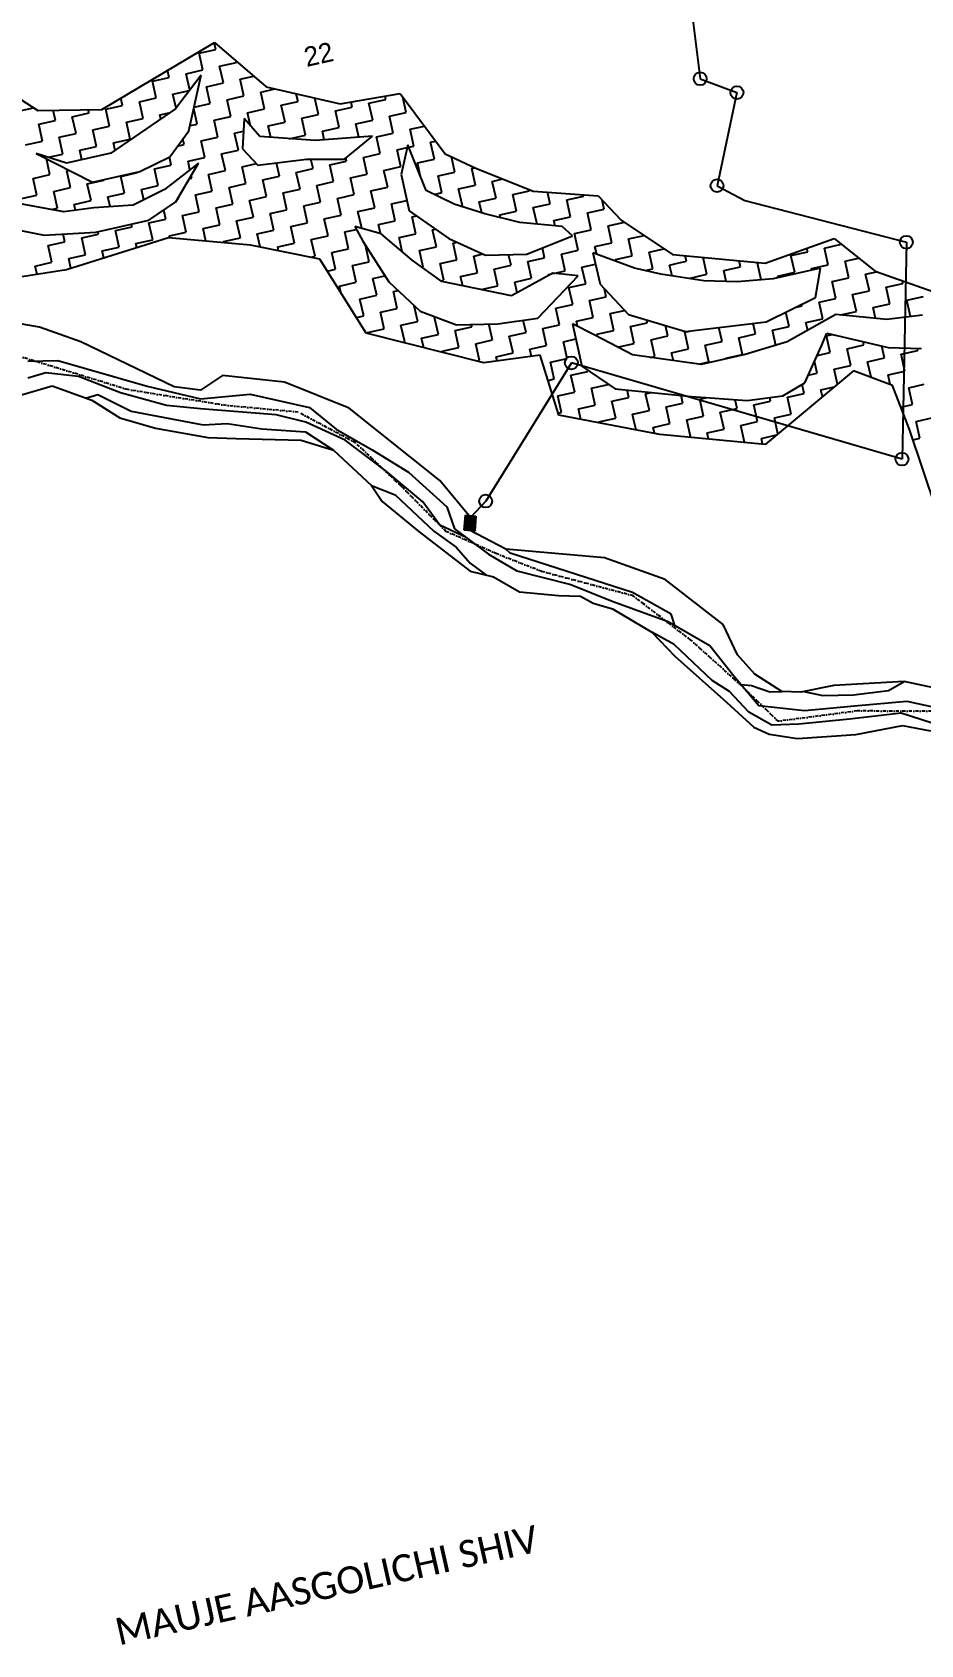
# Model space of a CAD drawing. Header units: metres. Extents: x 308144 to 311379, y 1932438 to 1934417.
# Drawn here: x 309641 to 310062, y 1933072 to 1933836 of the extents above; entities that cross this region are included whole.
import ezdxf

# ---------------------------------------------------------------- set-up
doc = ezdxf.new("R2010")
doc.units = ezdxf.units.M
doc.header["$LTSCALE"] = 0.3
doc.linetypes.add('DASHDOT', pattern=[1, 0.5, -0.25, 0, -0.25])
doc.layers.get('0').update_dxf_attribs({"linetype": 'CONTINUOUS'})
for name, color, linetype in [('LINE_WATER', 4, 'CONTINUOUS'), ('POLY_HATCH', 12, 'CONTINUOUS'), ('POLY_PARCEL', 6, 'CONTINUOUS'), ('POLY_WATER', 4, 'CONTINUOUS'), ('TEXT_MAPOUT', 7, 'CONTINUOUS'), ('TEXT_PARCEL', 7, 'CONTINUOUS'), ('V_BOUND_STREAM_LINE', 7, 'DASHDOT')]:
    doc.layers.add(name, color=color, linetype=linetype)
doc.styles.add('Legend', font='calibri.ttf')
doc.styles.get("Standard").update_dxf_attribs({"font": ''})
doc.styles.get('Standard').set_extended_font_data('Kruti Dev 050')

msp = doc.modelspace()

# ---------------------------------------------------------------- hatches: boundary and pattern name
msp.add_hatch(color=256).paths.add_polyline_path([(309851.39, 1933606.94), (309846.46, 1933607.34), (309845.87, 1933600.22), (309850.8, 1933599.81)])

# ---------------------------------------------------------------- linework, layer by layer
for p, q in [((309845.87, 1933600.22), (309846.46, 1933607.34)), ((309846.46, 1933607.34), (309851.39, 1933606.94)), ((309851.39, 1933606.94), (309850.8, 1933599.81)), ((309850.8, 1933599.81), (309845.87, 1933600.22))]:
    msp.add_line(p, q)
for centre in [(309957.68, 1933814.38), (309975.1, 1933807.81), (309965.68, 1933763.66), (310055.41, 1933736.84), (309896.66, 1933679.61), (310053.37, 1933633.93), (309856.02, 1933614.05)]:
    msp.add_circle(centre, 3.06)
at = {"layer": 'LINE_WATER'}
for p, q in [((309639, 1933680.45), (309653.3, 1933680.7)), ((309653.3, 1933680.7), (309695.6, 1933668.49)), ((309647.5, 1933674.85), (309639.05, 1933672.3)), ((309663.07, 1933673.13), (309647.5, 1933674.85)), ((309682.93, 1933665.34), (309663.07, 1933673.13)), ((309704.71, 1933659.44), (309682.93, 1933665.34)), ((309695.6, 1933668.49), (309720.77, 1933662.53)), ((309666.3, 1933662.94), (309672.24, 1933664.58)), ((309672.24, 1933664.58), (309688.06, 1933656.66)), ((309720.88, 1933657.87), (309704.71, 1933659.44)), ((309720.77, 1933662.53), (309744.39, 1933664.72)), ((309756.75, 1933654.94), (309720.88, 1933657.87)), ((309744.39, 1933664.72), (309772.51, 1933658.46)), ((309772.51, 1933658.46), (309785.18, 1933648.19)), ((309688.06, 1933656.66), (309722.05, 1933650.15)), ((309722.05, 1933650.15), (309733.47, 1933650.83)), ((309733.47, 1933650.83), (309749.96, 1933648.29)), ((309770.8, 1933651.51), (309756.75, 1933654.94)), ((309789.47, 1933642.89), (309770.8, 1933651.51)), ((309749.96, 1933648.29), (309770.55, 1933646.88)), ((309770.55, 1933646.88), (309783.96, 1933638.28)), ((309785.18, 1933648.19), (309802.16, 1933638.34)), ((309808.81, 1933628.19), (309789.47, 1933642.89)), ((309802.16, 1933638.34), (309819.44, 1933627.73)), ((309826.24, 1933613.75), (309808.81, 1933628.19)), ((309819.44, 1933627.73), (309837.53, 1933611.33)), ((309801.94, 1933621.4), (309813.1, 1933616.99)), ((309813.1, 1933616.99), (309831.39, 1933599.75)), ((309834.28, 1933602.63), (309826.24, 1933613.75)), ((309837.53, 1933611.33), (309841.19, 1933600.83)), ((309831.39, 1933599.75), (309842.09, 1933592.16)), ((309846.42, 1933596.97), (309834.28, 1933602.63)), ((309841.19, 1933600.83), (309857.4, 1933588.88)), ((309842.09, 1933592.16), (309848.62, 1933584.64)), ((309857.4, 1933588.88), (309870.78, 1933580.96)), ((309867.67, 1933589.42), (309865.64, 1933591.31)), ((309925.58, 1933570.68), (309867.67, 1933589.42)), ((309848.62, 1933584.64), (309856.07, 1933579.04)), ((309870.78, 1933580.96), (309896.32, 1933574.54)), ((309896.32, 1933574.54), (309916.02, 1933566.66)), ((309916.02, 1933566.66), (309942.46, 1933556.87)), ((309943.96, 1933560.38), (309925.58, 1933570.68)), ((309945.74, 1933554.99), (309943.96, 1933560.38)), ((309945.39, 1933546.02), (309934.74, 1933551.92)), ((309942.46, 1933556.87), (309962.22, 1933545.58)), ((309963.37, 1933528.91), (309945.39, 1933546.02)), ((309962.22, 1933545.58), (309973.62, 1933531.18)), ((309971.61, 1933523.69), (309963.37, 1933528.91)), ((309973.62, 1933531.18), (309985.51, 1933517.03)), ((310047.01, 1933524.21), (310054.42, 1933528.42)), ((309980.72, 1933513.99), (309971.61, 1933523.69)), ((309977.04, 1933527.11), (309982.05, 1933526.63)), ((309982.05, 1933526.63), (309990.7, 1933523.62)), ((309990.7, 1933523.62), (309996.35, 1933523.72)), ((310006.89, 1933523.82), (310015.85, 1933521.83)), ((310015.85, 1933521.83), (310030.34, 1933522.19)), ((310030.34, 1933522.19), (310047.01, 1933524.21)), ((309991.72, 1933507.81), (309980.72, 1933513.99)), ((309985.51, 1933517.03), (310007.13, 1933514.67)), ((310007.13, 1933514.67), (310030.85, 1933517.02)), ((310052.99, 1933513.54), (310028.44, 1933510.59)), ((310030.85, 1933517.02), (310055.57, 1933519.2)), ((310076.94, 1933505.66), (310052.99, 1933513.54)), ((310055.57, 1933519.2), (310078.04, 1933514.27)), ((310004.39, 1933508.31), (309991.72, 1933507.81))]:
    msp.add_line(p, q, dxfattribs=at)
at = {"layer": 'POLY_HATCH'}
for p, q in [((309674.11, 1933799.84), (309727.41, 1933831.56)), ((309727.41, 1933831.56), (309751.93, 1933810.5)), ((309625.2, 1933811.1), (309643.78, 1933799.33)), ((309721.2, 1933816.14), (309709.06, 1933800.05)), ((309715.33, 1933789.66), (309721.2, 1933816.14)), ((309751.93, 1933810.5), (309787.08, 1933802.44)), ((309787.08, 1933802.44), (309815.46, 1933807.34)), ((309815.46, 1933807.34), (309836.82, 1933778.82)), ((309643.78, 1933799.33), (309674.11, 1933799.84)), ((309709.06, 1933800.05), (309692.01, 1933788.37)), ((309741.55, 1933795.53), (309740.82, 1933781.21)), ((309748.98, 1933786.96), (309741.55, 1933795.53)), ((309692.01, 1933788.37), (309678.36, 1933779.03)), ((309706.26, 1933777.4), (309715.33, 1933789.66)), ((309740.82, 1933781.21), (309748.08, 1933773.39)), ((309775.38, 1933785.01), (309748.98, 1933786.96)), ((309802.45, 1933787.13), (309775.38, 1933785.01)), ((309789.14, 1933776.29), (309802.45, 1933787.13)), ((309819.11, 1933783), (309815.96, 1933768.92)), ((309822.62, 1933774.34), (309819.11, 1933783)), ((309642.96, 1933778.97), (309669.64, 1933765.28)), ((309657.38, 1933774.33), (309642.96, 1933778.97)), ((309678.36, 1933779.03), (309657.38, 1933774.33)), ((309692.12, 1933770.31), (309706.26, 1933777.4)), ((309719.84, 1933774.3), (309703.76, 1933761.87)), ((309709.2, 1933756.01), (309719.84, 1933774.3)), ((309748.08, 1933773.39), (309771.06, 1933776.18)), ((309771.06, 1933776.18), (309789.14, 1933776.29)), ((309827.88, 1933761.37), (309822.62, 1933774.34)), ((309836.82, 1933778.82), (309851.4, 1933771.95)), ((309669.64, 1933765.28), (309692.12, 1933770.31)), ((309815.96, 1933768.92), (309819.82, 1933751.7)), ((309851.4, 1933771.95), (309878.47, 1933761.12)), ((309703.76, 1933761.87), (309688.93, 1933754.42)), ((309841.14, 1933754.89), (309827.88, 1933761.37)), ((309878.47, 1933761.12), (309909.41, 1933758.87)), ((309909.41, 1933758.87), (309920.22, 1933747.29)), ((309656.05, 1933751.19), (309634.52, 1933755.21)), ((309670.34, 1933753.21), (309656.05, 1933751.19)), ((309688.93, 1933754.42), (309670.34, 1933753.21)), ((309696.42, 1933747.26), (309709.2, 1933756.01)), ((309819.82, 1933751.7), (309838.49, 1933738.57)), ((309855.55, 1933750.26), (309841.14, 1933754.89)), ((309872.21, 1933746.12), (309855.55, 1933750.26)), ((309632.54, 1933742.98), (309646.71, 1933740.26)), ((309671.16, 1933741.61), (309696.42, 1933747.26)), ((309806.51, 1933740.85), (309793.93, 1933744.33)), ((309793.93, 1933744.33), (309797.85, 1933737.34)), ((309892.29, 1933744.32), (309872.21, 1933746.12)), ((309897.21, 1933739.92), (309892.29, 1933744.32)), ((309920.22, 1933747.29), (309944.63, 1933731.04)), ((309646.71, 1933740.26), (309671.16, 1933741.61)), ((309705.64, 1933738.85), (309657.33, 1933723.69)), ((309744.56, 1933735.49), (309705.64, 1933738.85)), ((309777.45, 1933728.86), (309744.56, 1933735.49)), ((309797.85, 1933737.34), (309810.04, 1933718.05)), ((309821.1, 1933728.39), (309806.51, 1933740.85)), ((309838.49, 1933738.57), (309855.99, 1933730.69)), ((309875.57, 1933731.14), (309897.21, 1933739.92)), ((309988.57, 1933726.87), (310021.23, 1933738.53)), ((310021.23, 1933738.53), (310040.63, 1933723.08)), ((309799.33, 1933693.7), (309777.45, 1933728.86)), ((309835.19, 1933718.17), (309821.1, 1933728.39)), ((309855.99, 1933730.69), (309875.57, 1933731.14)), ((309906.88, 1933731.86), (309910.23, 1933716.88)), ((309926.63, 1933724.48), (309906.88, 1933731.86)), ((309944.63, 1933731.04), (309988.57, 1933726.87)), ((309657.33, 1933723.69), (309621.38, 1933718.06)), ((309887.82, 1933722.09), (309868.18, 1933711.4)), ((309880.77, 1933700.85), (309899.9, 1933720.86)), ((309899.9, 1933720.86), (309887.82, 1933722.09)), ((309939.04, 1933721.75), (309926.63, 1933724.48)), ((309959.45, 1933718.46), (309939.04, 1933721.75)), ((309992.27, 1933719.51), (309975.28, 1933718.06)), ((310014.75, 1933724.54), (309992.27, 1933719.51)), ((310012.35, 1933710.63), (310014.75, 1933724.54)), ((310040.63, 1933723.08), (310068.42, 1933713.37)), ((309810.04, 1933718.05), (309824.96, 1933704.09)), ((309868.18, 1933711.4), (309835.19, 1933718.17)), ((309910.23, 1933716.88), (309923.66, 1933702.58)), ((309975.28, 1933718.06), (309959.45, 1933718.46)), ((309824.96, 1933704.09), (309842.13, 1933697.71)), ((309988.96, 1933699.11), (310012.35, 1933710.63)), ((309842.13, 1933697.71), (309861.7, 1933698.15)), ((309861.7, 1933698.15), (309880.77, 1933700.85)), ((309897.1, 1933698.21), (309901.62, 1933677.99)), ((309907.77, 1933692.73), (309897.1, 1933698.21)), ((309923.66, 1933702.58), (309950.66, 1933694.47)), ((309950.66, 1933694.47), (309988.96, 1933699.11)), ((310022.02, 1933702.57), (309998.97, 1933689.55)), ((310046.18, 1933700.11), (310022.02, 1933702.57)), ((310063, 1933702.31), (310046.18, 1933700.11)), ((309855.15, 1933679.64), (309799.33, 1933693.7)), ((309925.6, 1933683.35), (309907.77, 1933692.73)), ((309998.97, 1933689.55), (309979.07, 1933683.52)), ((310015.13, 1933687.66), (310017.7, 1933693.74)), ((310017.7, 1933693.74), (310046.78, 1933686.88)), ((309881.89, 1933683.21), (309855.15, 1933679.64)), ((309890.67, 1933654.77), (309881.89, 1933683.21)), ((309958.09, 1933678.83), (309925.6, 1933683.35)), ((309979.07, 1933683.52), (309958.09, 1933678.83)), ((310007.24, 1933670.17), (310015.13, 1933687.66)), ((310046.78, 1933686.88), (310062.6, 1933686.49)), ((309901.62, 1933677.99), (309917.38, 1933667.36)), ((310030.41, 1933675.91), (309988.47, 1933640.95)), ((310048.88, 1933668.94), (310030.41, 1933675.91)), ((309917.38, 1933667.36), (309953.61, 1933663.67)), ((309996.84, 1933663.91), (310007.24, 1933670.17)), ((310056.94, 1933648.06), (310048.88, 1933668.94)), ((309953.61, 1933663.67), (309980.02, 1933661.71)), ((309980.02, 1933661.71), (309996.84, 1933663.91)), ((309938.6, 1933645.71), (309890.67, 1933654.77)), ((309988.47, 1933640.95), (309938.6, 1933645.71)), ((310075.98, 1933591.03), (310056.94, 1933648.06))]:
    msp.add_line(p, q, dxfattribs=at)
at = {"layer": 'POLY_HATCH', "linetype": 'Continuous'}
for p, q in [((309720.16, 1933826.52), (309728.12, 1933828.3)), ((309721.94, 1933818.56), (309720.16, 1933826.52)), ((309728.12, 1933828.3), (309727.39, 1933831.55)), ((309706.02, 1933815), (309705.27, 1933818.38)), ((309713.98, 1933816.78), (309721.94, 1933818.56)), ((309729.9, 1933820.34), (309737.86, 1933822.12)), ((309731.68, 1933812.38), (309729.9, 1933820.34)), ((309737.86, 1933822.12), (309737.73, 1933822.7)), ((309698.07, 1933813.22), (309706.02, 1933815)), ((309699.85, 1933805.26), (309698.07, 1933813.22)), ((309715.74, 1933808.91), (309713.98, 1933816.78)), ((309723.72, 1933810.6), (309731.68, 1933812.38)), ((309725.5, 1933802.64), (309723.72, 1933810.6)), ((309739.64, 1933814.16), (309746.01, 1933815.59)), ((309741.42, 1933806.2), (309739.64, 1933814.16)), ((309683.93, 1933801.7), (309683.14, 1933805.22)), ((309691.89, 1933803.48), (309699.85, 1933805.26)), ((309693.67, 1933795.52), (309691.89, 1933803.48)), ((309707.81, 1933807.04), (309715.66, 1933808.8)), ((309709.3, 1933800.36), (309707.81, 1933807.04)), ((309733.46, 1933804.42), (309741.42, 1933806.2)), ((309735.24, 1933796.47), (309733.46, 1933804.42)), ((309749.38, 1933807.99), (309756.22, 1933809.52)), ((309751.16, 1933800.03), (309749.38, 1933807.99)), ((309759.12, 1933801.81), (309767.08, 1933803.59)), ((309767.08, 1933803.59), (309766.26, 1933807.21)), ((309776.82, 1933797.41), (309775.07, 1933805.19)), ((309792.73, 1933800.97), (309792.21, 1933803.33)), ((309800.69, 1933802.75), (309808.65, 1933804.54)), ((309808.65, 1933804.54), (309808.3, 1933806.11)), ((309818.39, 1933798.36), (309816.77, 1933805.59)), ((309634.4, 1933798.97), (309641.76, 1933800.61)), ((309652.1, 1933794.57), (309651.01, 1933799.45)), ((309660.06, 1933796.35), (309668.01, 1933798.13)), ((309661.84, 1933788.39), (309660.06, 1933796.35)), ((309668.01, 1933798.13), (309667.66, 1933799.73)), ((309675.97, 1933799.91), (309683.93, 1933801.7)), ((309677.75, 1933791.96), (309675.97, 1933799.91)), ((309685.71, 1933793.74), (309693.67, 1933795.52)), ((309701.63, 1933797.3), (309706.7, 1933798.44)), ((309702.08, 1933795.27), (309701.63, 1933797.3)), ((309719.33, 1933792.9), (309717.68, 1933800.26)), ((309717.83, 1933800.92), (309725.5, 1933802.64)), ((309727.28, 1933794.68), (309735.24, 1933796.47)), ((309743.2, 1933798.25), (309751.16, 1933800.03)), ((309744.59, 1933792.02), (309743.2, 1933798.25)), ((309760.9, 1933793.85), (309759.12, 1933801.81)), ((309768.86, 1933795.63), (309776.82, 1933797.41)), ((309770.64, 1933787.67), (309768.86, 1933795.63)), ((309784.77, 1933799.19), (309792.73, 1933800.97)), ((309786.55, 1933791.23), (309784.77, 1933799.19)), ((309802.47, 1933794.8), (309800.69, 1933802.75)), ((309810.43, 1933796.58), (309818.39, 1933798.36)), ((309812.21, 1933788.62), (309810.43, 1933796.58)), ((309644.14, 1933792.79), (309652.1, 1933794.57)), ((309645.92, 1933784.83), (309644.14, 1933792.79)), ((309653.88, 1933786.61), (309661.84, 1933788.39)), ((309669.79, 1933790.18), (309677.75, 1933791.96)), ((309671.58, 1933782.22), (309669.79, 1933790.18)), ((309687.49, 1933785.78), (309685.71, 1933793.74)), ((309715.87, 1933792.13), (309719.33, 1933792.9)), ((309729.07, 1933786.73), (309727.28, 1933794.68)), ((309737.02, 1933788.51), (309741.24, 1933789.45)), ((309738.8, 1933780.55), (309737.02, 1933788.51)), ((309752.94, 1933792.07), (309760.9, 1933793.85)), ((309754.17, 1933786.58), (309752.94, 1933792.07)), ((309762.87, 1933785.93), (309770.64, 1933787.67)), ((309778.6, 1933789.45), (309786.55, 1933791.23)), ((309779.52, 1933785.33), (309778.6, 1933789.45)), ((309794.51, 1933793.02), (309802.47, 1933794.8)), ((309795.94, 1933786.62), (309794.51, 1933793.02)), ((309804.25, 1933786.84), (309812.21, 1933788.62)), ((309820.17, 1933790.4), (309827, 1933791.93)), ((309821.95, 1933782.44), (309820.17, 1933790.4)), ((309637.96, 1933783.05), (309645.92, 1933784.83)), ((309655.66, 1933778.66), (309653.88, 1933786.61)), ((309663.62, 1933780.44), (309671.58, 1933782.22)), ((309664.62, 1933775.95), (309663.62, 1933780.44)), ((309679.53, 1933784), (309687.49, 1933785.78)), ((309680.34, 1933780.38), (309679.53, 1933784)), ((309710, 1933782.46), (309713.15, 1933783.16)), ((309713.15, 1933783.16), (309712.54, 1933785.89)), ((309721.11, 1933784.94), (309729.07, 1933786.73)), ((309722.89, 1933776.99), (309721.11, 1933784.94)), ((309730.85, 1933778.77), (309738.8, 1933780.55)), ((309806.03, 1933778.88), (309804.25, 1933786.84)), ((309813.99, 1933780.66), (309818.83, 1933781.74)), ((309815.77, 1933772.7), (309813.99, 1933780.66)), ((309819.55, 1933781.9), (309821.95, 1933782.44)), ((309829.91, 1933784.22), (309832.36, 1933784.77)), ((309831.69, 1933776.26), (309829.91, 1933784.22)), ((309649.48, 1933768.92), (309647.79, 1933776.49)), ((309648.75, 1933777.11), (309655.66, 1933778.66)), ((309699.01, 1933771.64), (309706.97, 1933773.42)), ((309706.97, 1933773.42), (309706.1, 1933777.32)), ((309714.93, 1933775.21), (309722.89, 1933776.99)), ((309715.83, 1933771.2), (309714.93, 1933775.21)), ((309732.63, 1933770.81), (309730.85, 1933778.77)), ((309740.59, 1933772.59), (309747.41, 1933774.12)), ((309742.37, 1933764.63), (309740.59, 1933772.59)), ((309758.28, 1933768.19), (309756.88, 1933774.46)), ((309774.2, 1933771.76), (309773.21, 1933776.19)), ((309782.16, 1933773.54), (309790.12, 1933775.32)), ((309783.94, 1933765.58), (309782.16, 1933773.54)), ((309790.12, 1933775.32), (309789.78, 1933776.82)), ((309798.07, 1933777.1), (309806.03, 1933778.88)), ((309799.86, 1933769.14), (309798.07, 1933777.1)), ((309807.81, 1933770.92), (309815.77, 1933772.7)), ((309823.73, 1933774.48), (309831.69, 1933776.26)), ((309825.17, 1933768.06), (309823.73, 1933774.48)), ((309841.43, 1933770.09), (309839.79, 1933777.42)), ((309641.52, 1933767.14), (309649.48, 1933768.92)), ((309643.3, 1933759.18), (309641.52, 1933767.14)), ((309657.44, 1933770.7), (309658.58, 1933770.95)), ((309659.22, 1933762.74), (309657.44, 1933770.7)), ((309667.18, 1933764.52), (309675.14, 1933766.3)), ((309675.14, 1933766.3), (309675.09, 1933766.5)), ((309683.1, 1933768.08), (309691.05, 1933769.86)), ((309684.88, 1933760.12), (309683.1, 1933768.08)), ((309691.05, 1933769.86), (309691.01, 1933770.06)), ((309700.79, 1933763.69), (309699.01, 1933771.64)), ((309715.59, 1933767), (309716.71, 1933767.25)), ((309716.71, 1933767.25), (309716.44, 1933768.45)), ((309724.67, 1933769.03), (309732.63, 1933770.81)), ((309726.45, 1933761.07), (309724.67, 1933769.03)), ((309750.32, 1933766.41), (309758.28, 1933768.19)), ((309752.11, 1933758.45), (309750.32, 1933766.41)), ((309766.24, 1933769.97), (309774.2, 1933771.76)), ((309768.02, 1933762.02), (309766.24, 1933769.97)), ((309775.98, 1933763.8), (309783.94, 1933765.58)), ((309791.9, 1933767.36), (309799.86, 1933769.14)), ((309793.68, 1933759.4), (309791.9, 1933767.36)), ((309809.59, 1933762.96), (309807.81, 1933770.92)), ((309833.47, 1933768.31), (309841.43, 1933770.09)), ((309835.25, 1933760.35), (309833.47, 1933768.31)), ((309849.39, 1933771.87), (309850.87, 1933772.2)), ((309851.17, 1933763.91), (309849.39, 1933771.87)), ((309859.13, 1933765.69), (309864.2, 1933766.83)), ((309860.91, 1933757.73), (309859.13, 1933765.69)), ((309635.35, 1933757.4), (309643.3, 1933759.18)), ((309651.26, 1933760.96), (309659.22, 1933762.74)), ((309653.04, 1933753), (309651.26, 1933760.96)), ((309668.96, 1933756.56), (309667.18, 1933764.52)), ((309676.92, 1933758.34), (309684.88, 1933760.12)), ((309677.96, 1933753.71), (309676.92, 1933758.34)), ((309692.84, 1933761.9), (309700.79, 1933763.69)), ((309693.95, 1933756.94), (309692.84, 1933761.9)), ((309710, 1933757.39), (309710.53, 1933757.51)), ((309710.53, 1933757.51), (309710.4, 1933758.08)), ((309718.49, 1933759.29), (309726.45, 1933761.07)), ((309720.27, 1933751.33), (309718.49, 1933759.29)), ((309734.41, 1933762.85), (309742.37, 1933764.63)), ((309736.19, 1933754.89), (309734.41, 1933762.85)), ((309744.15, 1933756.67), (309752.11, 1933758.45)), ((309760.06, 1933760.24), (309768.02, 1933762.02)), ((309761.84, 1933752.28), (309760.06, 1933760.24)), ((309777.76, 1933755.84), (309775.98, 1933763.8)), ((309785.72, 1933757.62), (309793.68, 1933759.4)), ((309787.5, 1933749.66), (309785.72, 1933757.62)), ((309801.64, 1933761.18), (309809.59, 1933762.96)), ((309803.42, 1933753.22), (309801.64, 1933761.18)), ((309831.63, 1933759.54), (309835.25, 1933760.35)), ((309843.21, 1933762.13), (309851.17, 1933763.91)), ((309844.99, 1933754.17), (309843.21, 1933762.13)), ((309852.95, 1933755.95), (309860.91, 1933757.73)), ((309868.87, 1933759.51), (309876.82, 1933761.29)), ((309870.65, 1933751.55), (309868.87, 1933759.51)), ((309876.82, 1933761.29), (309876.71, 1933761.82)), ((309886.56, 1933755.12), (309885.33, 1933760.62)), ((309894.52, 1933756.9), (309902.48, 1933758.68)), ((309902.48, 1933758.68), (309902.32, 1933759.39)), ((309650, 1933752.32), (309653.04, 1933753)), ((309661, 1933754.78), (309668.96, 1933756.56)), ((309661.63, 1933751.98), (309661, 1933754.78)), ((309704.36, 1933747.77), (309703.4, 1933752.04)), ((309712.31, 1933749.55), (309720.27, 1933751.33)), ((309714.09, 1933741.59), (309712.31, 1933749.55)), ((309728.23, 1933753.11), (309736.19, 1933754.89)), ((309730.01, 1933745.15), (309728.23, 1933753.11)), ((309745.93, 1933748.72), (309744.15, 1933756.67)), ((309753.89, 1933750.5), (309761.84, 1933752.28)), ((309755.67, 1933742.54), (309753.89, 1933750.5)), ((309769.8, 1933754.06), (309777.76, 1933755.84)), ((309771.58, 1933746.1), (309769.8, 1933754.06)), ((309779.54, 1933747.88), (309787.5, 1933749.66)), ((309795.46, 1933751.44), (309803.42, 1933753.22)), ((309797.24, 1933743.48), (309795.46, 1933751.44)), ((309811.38, 1933755), (309818.71, 1933756.65)), ((309813.16, 1933747.05), (309811.38, 1933755)), ((309844.04, 1933753.96), (309844.99, 1933754.17)), ((309854.12, 1933750.72), (309852.95, 1933755.95)), ((309862.69, 1933749.77), (309870.65, 1933751.55)), ((309862.99, 1933748.41), (309862.69, 1933749.77)), ((309878.6, 1933753.34), (309886.56, 1933755.12)), ((309880.38, 1933745.39), (309878.6, 1933753.34)), ((309896.3, 1933748.94), (309894.52, 1933756.9)), ((309904.26, 1933750.72), (309912.22, 1933752.5)), ((309906.04, 1933742.76), (309904.26, 1933750.72)), ((309912.22, 1933752.5), (309911.23, 1933756.92)), ((309672.52, 1933740.64), (309672.25, 1933741.85)), ((309680.48, 1933742.43), (309688.44, 1933744.21)), ((309682.26, 1933734.47), (309680.48, 1933742.43)), ((309688.44, 1933744.21), (309688.17, 1933745.42)), ((309696.4, 1933745.99), (309704.36, 1933747.77)), ((309698.18, 1933738.03), (309696.4, 1933745.99)), ((309722.05, 1933743.37), (309730.01, 1933745.15)), ((309723.41, 1933737.32), (309722.05, 1933743.37)), ((309737.97, 1933746.93), (309745.93, 1933748.72)), ((309739.75, 1933738.98), (309737.97, 1933746.93)), ((309747.71, 1933740.76), (309755.67, 1933742.54)), ((309763.63, 1933744.32), (309771.58, 1933746.1)), ((309765.41, 1933736.36), (309763.63, 1933744.32)), ((309781.32, 1933739.92), (309779.54, 1933747.88)), ((309789.28, 1933741.7), (309794.72, 1933742.92)), ((309797.1, 1933743.45), (309797.24, 1933743.48)), ((309805.2, 1933745.27), (309813.16, 1933747.05)), ((309806.16, 1933740.95), (309805.2, 1933745.27)), ((309821.12, 1933748.83), (309823.23, 1933749.3)), ((309822.9, 1933740.87), (309821.12, 1933748.83)), ((309830.85, 1933742.65), (309832.25, 1933742.96)), ((309832.64, 1933734.69), (309830.85, 1933742.65)), ((309888.34, 1933747.16), (309896.3, 1933748.94)), ((309888.91, 1933744.62), (309888.34, 1933747.16)), ((309898.08, 1933740.98), (309906.04, 1933742.76)), ((309914, 1933744.54), (309921.74, 1933746.28)), ((309915.78, 1933736.58), (309914, 1933744.54)), ((309648.65, 1933735.3), (309656.61, 1933737.08)), ((309650.43, 1933727.34), (309648.65, 1933735.3)), ((309656.61, 1933737.08), (309655.78, 1933740.76)), ((309664.56, 1933738.86), (309672.52, 1933740.64)), ((309666.34, 1933730.91), (309664.56, 1933738.86)), ((309674.3, 1933732.69), (309682.26, 1933734.47)), ((309690.22, 1933736.25), (309698.18, 1933738.03)), ((309690.69, 1933734.16), (309690.22, 1933736.25)), ((309706.14, 1933739.81), (309714.09, 1933741.59)), ((309706.37, 1933738.79), (309706.14, 1933739.81)), ((309731.79, 1933737.19), (309739.75, 1933738.98)), ((309731.93, 1933736.58), (309731.79, 1933737.19)), ((309749.09, 1933734.58), (309747.71, 1933740.76)), ((309757.45, 1933734.58), (309765.41, 1933736.36)), ((309757.84, 1933732.81), (309757.45, 1933734.58)), ((309773.37, 1933738.14), (309781.32, 1933739.92)), ((309775.15, 1933730.18), (309773.37, 1933738.14)), ((309791.06, 1933733.74), (309789.28, 1933741.7)), ((309800.8, 1933727.57), (309799.03, 1933735.47)), ((309814.94, 1933739.09), (309822.9, 1933740.87)), ((309816.44, 1933732.37), (309814.94, 1933739.09)), ((309824.68, 1933732.91), (309832.64, 1933734.69)), ((309840.59, 1933736.47), (309842.31, 1933736.86)), ((309842.37, 1933728.51), (309840.59, 1933736.47)), ((309883.95, 1933729.46), (309882.91, 1933734.12)), ((309899.86, 1933733.02), (309898.08, 1933740.98)), ((309907.82, 1933734.8), (309915.78, 1933736.58)), ((309908.63, 1933731.2), (309907.82, 1933734.8)), ((309923.74, 1933738.37), (309931.14, 1933740.02)), ((309925.52, 1933730.41), (309923.74, 1933738.37)), ((310016.62, 1933734.08), (310024.58, 1933735.86)), ((309642.47, 1933725.56), (309650.43, 1933727.34)), ((309658.39, 1933729.12), (309666.34, 1933730.91)), ((309659.45, 1933724.36), (309658.39, 1933729.12)), ((309675.07, 1933729.26), (309674.3, 1933732.69)), ((309773.13, 1933729.73), (309775.15, 1933730.18)), ((309783.1, 1933731.96), (309791.06, 1933733.74)), ((309784.89, 1933724.01), (309783.1, 1933731.96)), ((309792.84, 1933725.79), (309800.8, 1933727.57)), ((309826.46, 1933724.95), (309824.68, 1933732.91)), ((309834.42, 1933726.73), (309842.37, 1933728.51)), ((309836.2, 1933718.77), (309834.42, 1933726.73)), ((309850.33, 1933730.3), (309854.71, 1933731.27)), ((309852.11, 1933722.34), (309850.33, 1933730.3)), ((309868.03, 1933725.9), (309866.9, 1933730.94)), ((309875.99, 1933727.68), (309883.95, 1933729.46)), ((309877.77, 1933719.72), (309875.99, 1933727.68)), ((309891.91, 1933731.24), (309899.86, 1933733.02)), ((309893.69, 1933723.28), (309891.91, 1933731.24)), ((309901.64, 1933725.06), (309908.08, 1933726.5)), ((309917.56, 1933728.63), (309925.52, 1933730.41)), ((309917.75, 1933727.8), (309917.56, 1933728.63)), ((309933.48, 1933732.19), (309940.53, 1933733.77)), ((309935.26, 1933724.23), (309933.48, 1933732.19)), ((309943.22, 1933726.01), (309946.9, 1933726.84)), ((309946.9, 1933726.84), (309951.18, 1933727.79)), ((309951.18, 1933727.79), (309950.58, 1933730.48)), ((309959.13, 1933729.57), (309959.42, 1933729.64)), ((309960.92, 1933721.61), (309959.13, 1933729.57)), ((309976.83, 1933725.18), (309976.19, 1933728.05)), ((309984.79, 1933726.96), (309985.65, 1933727.15)), ((309986.57, 1933719.02), (309984.79, 1933726.96)), ((310000.71, 1933730.52), (310008.67, 1933732.3)), ((310002.49, 1933722.56), (310000.71, 1933730.52)), ((310008.67, 1933732.3), (310008.3, 1933733.92)), ((310018.4, 1933726.12), (310016.62, 1933734.08)), ((310026.36, 1933727.9), (310032.78, 1933729.34)), ((310028.14, 1933719.95), (310026.36, 1933727.9)), ((309643.38, 1933721.51), (309642.47, 1933725.56)), ((309781.01, 1933723.14), (309784.89, 1933724.01)), ((309794.62, 1933717.83), (309792.84, 1933725.79)), ((309802.58, 1933719.61), (309808.25, 1933720.88)), ((309804.36, 1933711.65), (309802.58, 1933719.61)), ((309825.99, 1933724.85), (309826.46, 1933724.95)), ((309844.16, 1933720.56), (309852.11, 1933722.34)), ((309845.15, 1933716.13), (309844.16, 1933720.56)), ((309860.07, 1933724.12), (309868.03, 1933725.9)), ((309861.85, 1933716.16), (309860.07, 1933724.12)), ((309869.81, 1933717.94), (309877.77, 1933719.72)), ((309885.73, 1933721.5), (309887.46, 1933721.89)), ((309885.84, 1933721.01), (309885.73, 1933721.5)), ((309888.18, 1933722.05), (309893.69, 1933723.28)), ((309903.43, 1933717.11), (309901.64, 1933725.06)), ((309931.55, 1933723.4), (309935.26, 1933724.23)), ((309944.36, 1933720.89), (309943.22, 1933726.01)), ((309952.96, 1933719.83), (309960.92, 1933721.61)), ((309953.03, 1933719.49), (309952.96, 1933719.83)), ((309968.87, 1933723.4), (309976.83, 1933725.18)), ((309970.04, 1933718.19), (309968.87, 1933723.4)), ((309994.53, 1933720.78), (310002.49, 1933722.56)), ((309994.69, 1933720.05), (309994.53, 1933720.78)), ((310010.45, 1933724.34), (310018.4, 1933726.12)), ((310010.61, 1933723.61), (310010.45, 1933724.34)), ((310020.19, 1933718.16), (310028.14, 1933719.95)), ((310036.1, 1933721.73), (310041.23, 1933722.87)), ((310037.88, 1933713.77), (310036.1, 1933721.73)), ((309786.67, 1933716.05), (309794.62, 1933717.83)), ((309787.36, 1933712.93), (309786.67, 1933716.05)), ((309796.41, 1933709.87), (309804.36, 1933711.65)), ((309812.32, 1933713.43), (309814.46, 1933713.91)), ((309814.1, 1933705.47), (309812.32, 1933713.43)), ((309834.79, 1933718.46), (309836.2, 1933718.77)), ((309853.89, 1933714.38), (309861.85, 1933716.16)), ((309853.91, 1933714.33), (309853.89, 1933714.38)), ((309870.94, 1933712.9), (309869.81, 1933717.94)), ((309895.47, 1933715.32), (309903.43, 1933717.11)), ((309897.25, 1933707.37), (309895.47, 1933715.32)), ((309913.17, 1933710.93), (309912.33, 1933714.64)), ((310021.97, 1933710.21), (310020.19, 1933718.16)), ((310029.92, 1933711.99), (310037.88, 1933713.77)), ((310031.71, 1933704.03), (310029.92, 1933711.99)), ((310045.84, 1933715.55), (310053.8, 1933717.33)), ((310047.62, 1933707.59), (310045.84, 1933715.55)), ((310053.8, 1933717.33), (310053.52, 1933718.58)), ((310055.58, 1933709.37), (310063.54, 1933711.15)), ((309798.19, 1933701.91), (309796.41, 1933709.87)), ((309806.14, 1933703.69), (309814.1, 1933705.47)), ((309807.93, 1933695.73), (309806.14, 1933703.69)), ((309823.84, 1933699.3), (309822.19, 1933706.68)), ((309889.29, 1933705.59), (309897.25, 1933707.37)), ((309891.07, 1933697.63), (309889.29, 1933705.59)), ((309905.21, 1933709.15), (309913.17, 1933710.93)), ((309906.99, 1933701.19), (309905.21, 1933709.15)), ((309914.95, 1933702.97), (309921.85, 1933704.51)), ((309999.87, 1933696.9), (309998.34, 1933703.73)), ((310002.77, 1933705.91), (310006.05, 1933706.64)), ((310006.05, 1933706.64), (310005.87, 1933707.44)), ((310014.01, 1933708.43), (310021.97, 1933710.21)), ((310015.79, 1933700.47), (310014.01, 1933708.43)), ((310024.2, 1933702.35), (310031.71, 1933704.03)), ((310039.66, 1933705.81), (310047.62, 1933707.59)), ((310040.82, 1933700.66), (310039.66, 1933705.81)), ((310057.33, 1933701.57), (310055.58, 1933709.37)), ((309794.71, 1933701.13), (309798.19, 1933701.91)), ((309815.88, 1933697.52), (309823.84, 1933699.3)), ((309817.67, 1933689.56), (309815.88, 1933697.52)), ((309831.8, 1933701.08), (309832.59, 1933701.25)), ((309833.58, 1933693.12), (309831.8, 1933701.08)), ((309841.54, 1933694.9), (309849.5, 1933696.68)), ((309849.5, 1933696.68), (309849.23, 1933697.87)), ((309859.24, 1933690.5), (309857.55, 1933698.06)), ((309875.15, 1933694.07), (309873.86, 1933699.87)), ((309883.11, 1933695.85), (309891.07, 1933697.63)), ((309899.03, 1933699.41), (309906.99, 1933701.19)), ((309899.58, 1933696.93), (309899.03, 1933699.41)), ((309916.73, 1933695.01), (309914.95, 1933702.97)), ((309924.69, 1933696.79), (309932.64, 1933698.57)), ((309926.47, 1933688.83), (309924.69, 1933696.79)), ((309932.64, 1933698.57), (309932.33, 1933699.98)), ((309942.38, 1933692.4), (309941.29, 1933697.28)), ((309968.04, 1933689.78), (309966.56, 1933696.39)), ((309983.96, 1933693.34), (309982.83, 1933698.36)), ((309991.91, 1933695.12), (309999.87, 1933696.9)), ((310007.83, 1933698.69), (310015.79, 1933700.47)), ((310008.65, 1933695.02), (310007.83, 1933698.69)), ((309799.97, 1933693.95), (309807.93, 1933695.73)), ((309800.07, 1933693.51), (309799.97, 1933693.95)), ((309816.66, 1933689.33), (309817.67, 1933689.56)), ((309825.62, 1933691.34), (309833.58, 1933693.12)), ((309826.63, 1933686.82), (309825.62, 1933691.34)), ((309843.32, 1933686.94), (309841.54, 1933694.9)), ((309851.28, 1933688.72), (309859.24, 1933690.5)), ((309853.06, 1933680.76), (309851.28, 1933688.72)), ((309867.2, 1933692.28), (309875.15, 1933694.07)), ((309868.98, 1933684.33), (309867.2, 1933692.28)), ((309884.89, 1933687.89), (309883.11, 1933695.85)), ((309892.85, 1933689.67), (309898.72, 1933690.98)), ((309894.63, 1933681.71), (309892.85, 1933689.67)), ((309908.77, 1933693.23), (309916.73, 1933695.01)), ((309909.03, 1933692.07), (309908.77, 1933693.23)), ((309918.55, 1933687.06), (309926.47, 1933688.83)), ((309934.42, 1933690.62), (309937.04, 1933691.2)), ((309935.52, 1933685.72), (309934.42, 1933690.62)), ((309937.04, 1933691.2), (309942.38, 1933692.4)), ((309950.34, 1933694.18), (309952.78, 1933694.72)), ((309952.12, 1933686.22), (309950.34, 1933694.18)), ((309960.08, 1933688), (309968.04, 1933689.78)), ((309976, 1933691.56), (309983.96, 1933693.34)), ((309977.78, 1933683.6), (309976, 1933691.56)), ((309993.53, 1933687.9), (309991.91, 1933695.12)), ((310017.57, 1933692.51), (310020.32, 1933693.12)), ((310019.35, 1933684.55), (310017.57, 1933692.51)), ((310035.27, 1933688.11), (310034.92, 1933689.68)), ((309835.36, 1933685.16), (309843.32, 1933686.94)), ((309835.49, 1933684.59), (309835.36, 1933685.16)), ((309851.81, 1933680.48), (309853.06, 1933680.76)), ((309861.02, 1933682.55), (309868.98, 1933684.33)), ((309861.48, 1933680.49), (309861.02, 1933682.55)), ((309876.94, 1933686.11), (309884.89, 1933687.89)), ((309877.71, 1933682.66), (309876.94, 1933686.11)), ((309886.67, 1933679.93), (309894.63, 1933681.71)), ((309934.06, 1933682.18), (309934.57, 1933682.29)), ((309934.57, 1933682.29), (309936.21, 1933682.66)), ((309936.21, 1933682.66), (309935.52, 1933685.72)), ((309944.16, 1933684.44), (309952.12, 1933686.22)), ((309945.01, 1933680.65), (309944.16, 1933684.44)), ((309961.86, 1933680.04), (309960.08, 1933688)), ((309969.82, 1933681.82), (309977.78, 1933683.6)), ((309969.9, 1933681.47), (309969.82, 1933681.82)), ((310013.1, 1933683.15), (310019.35, 1933684.55)), ((310027.31, 1933686.33), (310035.27, 1933688.11)), ((310029.09, 1933678.37), (310027.31, 1933686.33)), ((310037.05, 1933680.15), (310045.01, 1933681.93)), ((310045.01, 1933681.93), (310043.74, 1933687.6)), ((310052.97, 1933683.72), (310060.92, 1933685.5)), ((310054.75, 1933675.76), (310052.97, 1933683.72)), ((310060.92, 1933685.5), (310060.69, 1933686.53)), ((309888.46, 1933671.97), (309886.67, 1933679.93)), ((309896.41, 1933673.75), (309904.37, 1933675.53)), ((309898.2, 1933665.79), (309896.41, 1933673.75)), ((309904.37, 1933675.53), (309904.21, 1933676.24)), ((309957.07, 1933678.97), (309961.86, 1933680.04)), ((310008.91, 1933673.86), (310013.17, 1933674.81)), ((310013.17, 1933674.81), (310011.9, 1933680.5)), ((310021.13, 1933676.59), (310029.09, 1933678.37)), ((310022.72, 1933669.5), (310021.13, 1933676.59)), ((310038.7, 1933672.79), (310037.05, 1933680.15)), ((310046.79, 1933673.98), (310054.75, 1933675.76)), ((310047.82, 1933669.34), (310046.79, 1933673.98)), ((309885.56, 1933671.32), (309888.46, 1933671.97)), ((309890.24, 1933664.01), (309898.2, 1933665.79)), ((309906.15, 1933667.58), (309914.11, 1933669.36)), ((309907.93, 1933659.62), (309906.15, 1933667.58)), ((309914.11, 1933669.36), (309914.06, 1933669.6)), ((309923.85, 1933663.18), (309923.04, 1933666.78)), ((309931.81, 1933664.96), (309934.67, 1933665.6)), ((310007, 1933665.07), (310006.02, 1933669.43)), ((310014.95, 1933666.85), (310021.23, 1933668.26)), ((310015.68, 1933663.63), (310014.95, 1933666.85)), ((310056.53, 1933667.8), (310063.93, 1933669.45)), ((310058.31, 1933659.84), (310056.53, 1933667.8)), ((309892.02, 1933656.05), (309890.24, 1933664.01)), ((309899.98, 1933657.84), (309907.93, 1933659.62)), ((309901.1, 1933652.8), (309899.98, 1933657.84)), ((309915.89, 1933661.4), (309923.85, 1933663.18)), ((309917.67, 1933653.44), (309915.89, 1933661.4)), ((309933.59, 1933657), (309931.81, 1933664.96)), ((309941.55, 1933658.78), (309949.51, 1933660.56)), ((309943.33, 1933650.82), (309941.55, 1933658.78)), ((309949.51, 1933660.56), (309948.7, 1933664.17)), ((309957.47, 1933662.34), (309960.96, 1933663.13)), ((309959.25, 1933654.39), (309957.47, 1933662.34)), ((309967.2, 1933656.17), (309975.16, 1933657.95)), ((309975.16, 1933657.95), (309974.22, 1933662.14)), ((309983.12, 1933659.73), (309991.08, 1933661.51)), ((309984.9, 1933651.77), (309983.12, 1933659.73)), ((309991.08, 1933661.51), (309990.72, 1933663.11)), ((309999.04, 1933663.29), (310007, 1933665.07)), ((310000.82, 1933655.33), (309999.04, 1933663.29)), ((310052.87, 1933658.62), (310058.31, 1933659.84)), ((309890.39, 1933655.69), (309892.02, 1933656.05)), ((309909.72, 1933651.66), (309917.67, 1933653.44)), ((309909.83, 1933651.15), (309909.72, 1933651.66)), ((309925.63, 1933655.22), (309927.18, 1933655.57)), ((309926.28, 1933652.33), (309925.63, 1933655.22)), ((309927.28, 1933647.85), (309926.28, 1933652.33)), ((309927.18, 1933655.57), (309933.59, 1933657)), ((309935.37, 1933649.04), (309943.33, 1933650.82)), ((309951.29, 1933652.6), (309959.25, 1933654.39)), ((309953.07, 1933644.65), (309951.29, 1933652.6)), ((309968.99, 1933648.21), (309967.2, 1933656.17)), ((309976.94, 1933649.99), (309984.9, 1933651.77)), ((309978.72, 1933642.03), (309976.94, 1933649.99)), ((309992.86, 1933653.55), (310000.82, 1933655.33)), ((309994.55, 1933646.01), (309992.86, 1933653.55)), ((310060.09, 1933651.88), (310068.05, 1933653.66)), ((310061.87, 1933643.92), (310060.09, 1933651.88)), ((309936.01, 1933646.2), (309935.37, 1933649.04)), ((309952.08, 1933644.42), (309953.07, 1933644.65)), ((309961.03, 1933646.43), (309968.99, 1933648.21)), ((309961.68, 1933643.51), (309961.03, 1933646.43)), ((309986.68, 1933643.81), (309993.82, 1933645.41)), ((309987.3, 1933641.06), (309986.68, 1933643.81)), ((310058.57, 1933643.19), (310061.87, 1933643.92)), ((309978.24, 1933641.92), (309978.72, 1933642.03))]:
    msp.add_line(p, q, dxfattribs=at)
at = {"layer": 'POLY_PARCEL'}
for p, q in [((309952.71, 1933854.25), (309957.68, 1933814.38)), ((309957.68, 1933814.38), (309975.1, 1933807.81)), ((309975.1, 1933807.81), (309965.68, 1933763.66)), ((309965.68, 1933763.66), (309978.82, 1933756.58)), ((309978.82, 1933756.58), (310055.41, 1933736.84)), ((310055.41, 1933736.84), (310053.37, 1933633.93)), ((309896.66, 1933679.61), (309856.02, 1933614.05)), ((310053.37, 1933633.93), (309896.66, 1933679.61)), ((309856.02, 1933614.05), (309848.86, 1933606.28))]:
    msp.add_line(p, q, dxfattribs=at)
at = {"layer": 'POLY_WATER'}
for p, q in [((309644.61, 1933696.57), (309627.22, 1933699.55)), ((309664.19, 1933689.61), (309644.61, 1933696.57)), ((309708.3, 1933668.31), (309664.19, 1933689.61)), ((309731.21, 1933673.57), (309720.79, 1933666.61)), ((309760.61, 1933670.46), (309731.21, 1933673.57)), ((309633.32, 1933663.68), (309650.48, 1933668.69)), ((309650.48, 1933668.69), (309669.28, 1933661.86)), ((309720.79, 1933666.61), (309708.3, 1933668.31)), ((309791.31, 1933658.16), (309760.61, 1933670.46)), ((309669.28, 1933661.86), (309682.68, 1933653.62)), ((309834.29, 1933623.79), (309791.31, 1933658.16)), ((309682.68, 1933653.62), (309699.53, 1933648.69)), ((309699.53, 1933648.69), (309724.25, 1933644.25)), ((309724.25, 1933644.25), (309737.78, 1933643.67)), ((309737.78, 1933643.67), (309768.58, 1933643.03)), ((309768.58, 1933643.03), (309783.96, 1933638.28)), ((309783.96, 1933638.28), (309801.94, 1933621.4)), ((309801.94, 1933621.4), (309806.95, 1933613.82)), ((309848.86, 1933606.28), (309834.29, 1933623.79)), ((309806.95, 1933613.82), (309824.51, 1933599.54)), ((309848.36, 1933600.29), (309848.86, 1933606.28)), ((309824.51, 1933599.54), (309848.66, 1933580.83)), ((309865.64, 1933591.31), (309848.36, 1933600.29)), ((309912.39, 1933587.15), (309865.64, 1933591.31)), ((309941.1, 1933576.93), (309912.39, 1933587.15)), ((309848.66, 1933580.83), (309859.7, 1933578.16)), ((309859.7, 1933578.16), (309872.05, 1933571)), ((309968.56, 1933555.6), (309941.1, 1933576.93)), ((309872.05, 1933571), (309890.61, 1933569.31)), ((309890.61, 1933569.31), (309901.03, 1933568.94)), ((309901.03, 1933568.94), (309906.95, 1933565.69)), ((309906.95, 1933565.69), (309916.18, 1933562.92)), ((309916.18, 1933562.92), (309934.74, 1933551.92)), ((309934.74, 1933551.92), (309945.6, 1933540.46)), ((309975.34, 1933541.17), (309968.56, 1933555.6)), ((309945.6, 1933540.46), (309970.23, 1933518.7)), ((309983.55, 1933531.93), (309975.34, 1933541.17)), ((309996.35, 1933523.72), (309983.55, 1933531.93)), ((310054.42, 1933528.42), (310021.05, 1933526.59)), ((310083.89, 1933522.17), (310054.42, 1933528.42)), ((310005.33, 1933523.51), (309996.35, 1933523.72)), ((310021.05, 1933526.59), (310005.33, 1933523.51)), ((309970.23, 1933518.7), (309983.12, 1933506.88)), ((309983.12, 1933506.88), (309990.35, 1933503.47)), ((310028.44, 1933510.59), (310004.39, 1933508.31)), ((310031.39, 1933503.33), (310053.58, 1933507.64)), ((310053.58, 1933507.64), (310066.79, 1933505.1)), ((309990.35, 1933503.47), (310003.79, 1933501.44)), ((310003.79, 1933501.44), (310031.39, 1933503.33))]:
    msp.add_line(p, q, dxfattribs=at)
at = {"layer": 'V_BOUND_STREAM_LINE', "ltscale": 10}
for p, q in [((309686.33, 1933666.94), (309632.5, 1933683.5)), ((309733.18, 1933659.41), (309686.33, 1933666.94)), ((309767.14, 1933656.27), (309733.18, 1933659.41)), ((309794.38, 1933641.7), (309767.14, 1933656.27)), ((309816.46, 1933620.69), (309794.38, 1933641.7)), ((309837.2, 1933599.71), (309816.46, 1933620.69)), ((309861.25, 1933589.06), (309837.2, 1933599.71)), ((309882.47, 1933580.74), (309861.25, 1933589.06)), ((309925.93, 1933569.15), (309882.47, 1933580.74)), ((309953.71, 1933547.76), (309925.93, 1933569.15)), ((309977.11, 1933526.71), (309953.71, 1933547.76)), ((309994.66, 1933509.65), (309977.11, 1933526.71)), ((310032.11, 1933514.55), (309994.66, 1933509.65)), ((310067.39, 1933514.35), (310032.11, 1933514.55))]:
    msp.add_line(p, q, dxfattribs=at)

# ---------------------------------------------------------------- texts
at = {"layer": 'TEXT_MAPOUT', "style": 'Legend'}
msp.add_text('MAUJE AASGOLICHI SHIV', height=12.8428, rotation=12.61422, dxfattribs=at).set_placement((309682.13, 1933071.27))
at = {"layer": 'TEXT_PARCEL'}
msp.add_text('22', height=9.247, rotation=12.61422, dxfattribs=at).set_placement((309771.15, 1933819.95))

doc.saveas('drawing.dxf')
